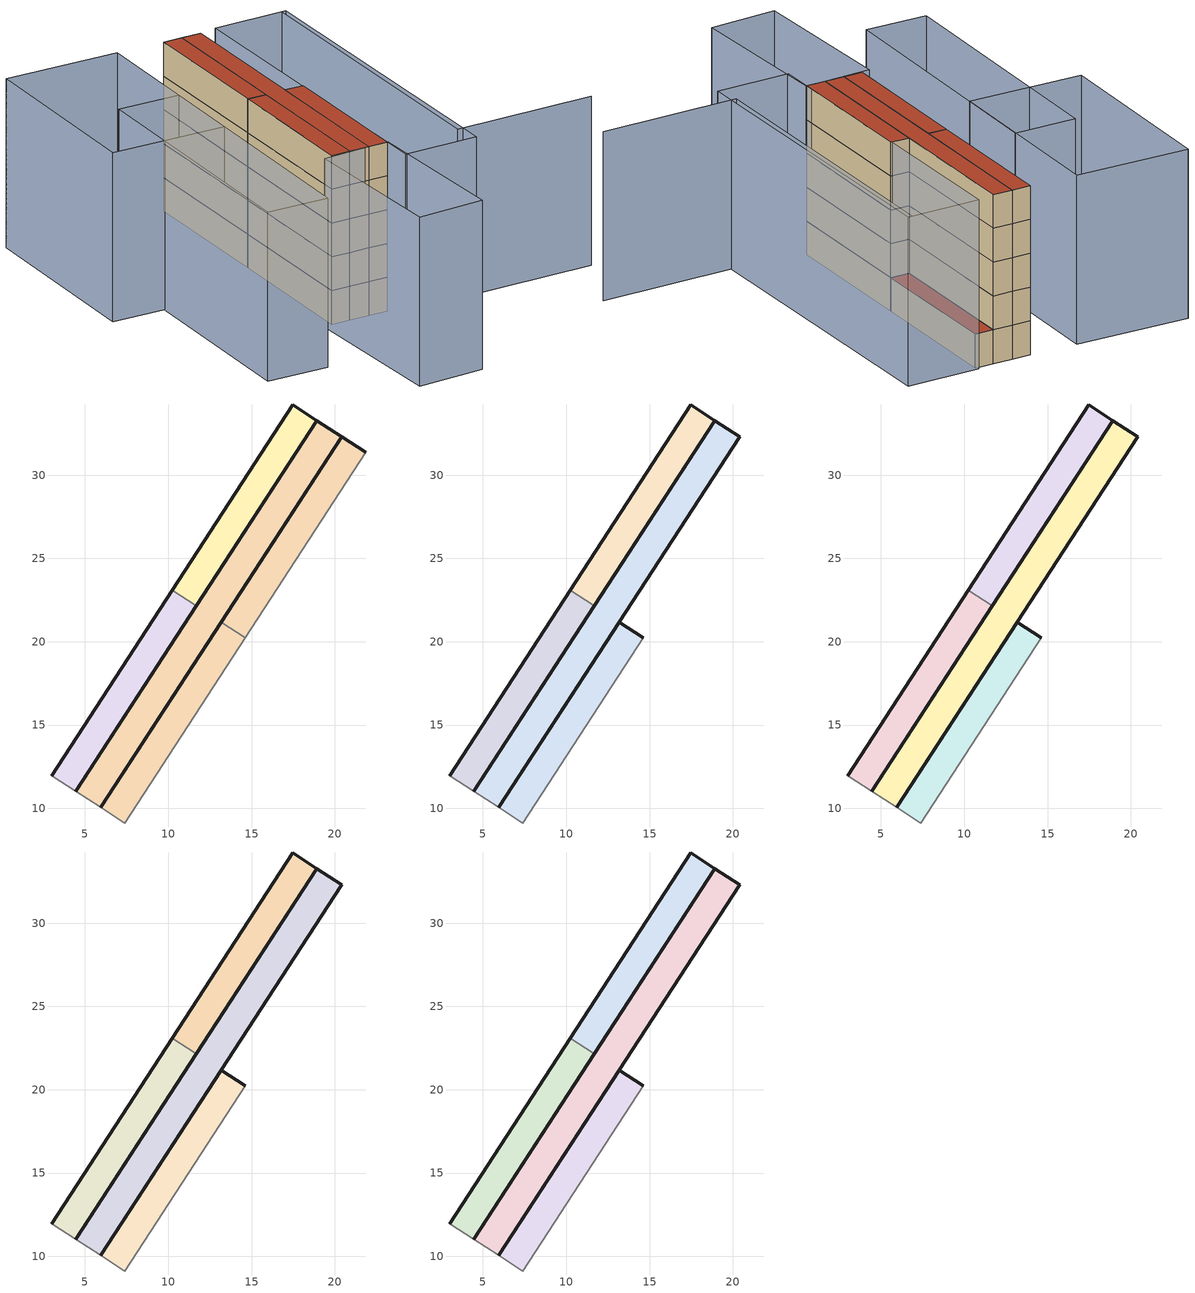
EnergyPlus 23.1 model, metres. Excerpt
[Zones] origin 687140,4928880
5864f9ee4661928c_F0_dwelling_0
 floor ground (EU_floor_Construction): 11.68,22.15 4.45,11.03 3.01,11.96 10.24,23.09 z0
 wall outside (EU_wall_Construction): 10.24,23.09 3.01,11.96 / 4.45,11.03 11.68,22.15 z0:3
 wall adiabatic (EU_wall_Construction): 3.01,11.96 4.45,11.03 z0:3
 wall to 5864f9ee4661928c_F0_dwelling_1 (EU_wall_Construction): 11.68,22.15 10.24,23.09 z0:3
5864f9ee4661928c_F0_dwelling_1
 floor ground (EU_floor_Construction): 18.91,33.28 11.68,22.15 10.24,23.09 17.47,34.21 z0
 wall outside (EU_wall_Construction): 11.68,22.15 18.91,33.28 17.47,34.21 10.24,23.09 z0:3
5864f9ee4661928c_F0_dwelling_2
 floor ground (EU_floor_Construction): 20.42,32.3 13.19,21.18 5.96,10.05 4.45,11.03 18.91,33.28 z0; 14.62,20.24 7.39,9.12 5.96,10.05 13.19,21.18 z0
 wall outside (EU_wall_Construction): 13.19,21.18 5.96,10.05 z0:3
 wall adiabatic (EU_wall_Construction): 5.96,10.05 7.39,9.12 14.62,20.24 z0:3
 wall to 5864f9ee4661928c_F0_dwelling_3 (EU_wall_Construction): 14.62,20.24 13.19,21.18 z0:3
5864f9ee4661928c_F0_dwelling_3
 floor ground (EU_floor_Construction): 20.42,32.3 13.19,21.18 5.96,10.05 4.45,11.03 18.91,33.28 z0; 21.85,31.37 14.62,20.24 13.19,21.18 20.42,32.3 z0
 wall outside (EU_wall_Construction): 21.85,31.37 20.42,32.3 13.19,21.18 z0:3
 wall adiabatic (EU_wall_Construction): 14.62,20.24 21.85,31.37 z0:3
 roof outside (EU_roof_Construction): 13.19,21.18 20.42,32.3 18.91,33.28 4.45,11.03 5.96,10.05 z3; 14.62,20.24 21.85,31.37 20.42,32.3 13.19,21.18 z3
5864f9ee4661928c_F0_circulation
 floor ground (EU_floor_Construction): 20.42,32.3 13.19,21.18 5.96,10.05 4.45,11.03 18.91,33.28 z0; 14.62,20.24 7.39,9.12 5.96,10.05 13.19,21.18 z0; 21.85,31.37 14.62,20.24 13.19,21.18 20.42,32.3 z0
 wall outside (EU_wall_Construction): 5.96,10.05 20.42,32.3 18.91,33.28 4.45,11.03 z0:3
 wall adiabatic (EU_wall_Construction): 4.45,11.03 5.96,10.05 z0:3
 roof outside (EU_floor_Construction): 14.62,20.24 21.85,31.37 20.42,32.3 13.19,21.18 z3
5864f9ee4661928c_F1_dwelling_0
 floor to 5864f9ee4661928c_F0_dwelling_0 (EU_floor_Construction): 11.68,22.15 4.45,11.03 3.01,11.96 10.24,23.09 z3
 wall outside (EU_wall_Construction): 10.24,23.09 3.01,11.96 / 4.45,11.03 11.68,22.15 z3:6
 wall adiabatic (EU_wall_Construction): 3.01,11.96 4.45,11.03 z3:6
 wall to 5864f9ee4661928c_F1_dwelling_1 (EU_wall_Construction): 11.68,22.15 10.24,23.09 z3:6
5864f9ee4661928c_F1_dwelling_1
 floor to 5864f9ee4661928c_F0_dwelling_1 (EU_floor_Construction): 18.91,33.28 11.68,22.15 10.24,23.09 17.47,34.21 z3
 wall outside (EU_wall_Construction): 11.68,22.15 18.91,33.28 17.47,34.21 10.24,23.09 z3:6
5864f9ee4661928c_F1_dwelling_2
 floor outside (EU_floor_Construction): 14.62,20.24 7.39,9.12 5.96,10.05 13.19,21.18 z3
 floor to 5864f9ee4661928c_F0_dwelling_2 (EU_floor_Construction): 20.42,32.3 13.19,21.18 5.96,10.05 4.45,11.03 18.91,33.28 z3
 wall outside (EU_wall_Construction): 14.62,20.24 13.19,21.18 5.96,10.05 z3:6
 wall adiabatic (EU_wall_Construction): 5.96,10.05 7.39,9.12 14.62,20.24 z3:6
5864f9ee4661928c_F1_circulation
 floor to 5864f9ee4661928c_F0_circulation (EU_floor_Construction): 20.42,32.3 13.19,21.18 5.96,10.05 4.45,11.03 18.91,33.28 z3; 14.62,20.24 7.39,9.12 5.96,10.05 13.19,21.18 z3
 wall outside (EU_wall_Construction): 5.96,10.05 20.42,32.3 18.91,33.28 4.45,11.03 z3:6
 wall adiabatic (EU_wall_Construction): 4.45,11.03 5.96,10.05 z3:6
5864f9ee4661928c_F2_dwelling_0
 floor to 5864f9ee4661928c_F1_dwelling_0 (EU_floor_Construction): 11.68,22.15 4.45,11.03 3.01,11.96 10.24,23.09 z6
 wall outside (EU_wall_Construction): 10.24,23.09 3.01,11.96 / 4.45,11.03 11.68,22.15 z6:9
 wall adiabatic (EU_wall_Construction): 3.01,11.96 4.45,11.03 z6:9
 wall to 5864f9ee4661928c_F2_dwelling_1 (EU_wall_Construction): 11.68,22.15 10.24,23.09 z6:9
5864f9ee4661928c_F2_dwelling_1
 floor to 5864f9ee4661928c_F1_dwelling_1 (EU_floor_Construction): 18.91,33.28 11.68,22.15 10.24,23.09 17.47,34.21 z6
 wall outside (EU_wall_Construction): 11.68,22.15 18.91,33.28 17.47,34.21 10.24,23.09 z6:9
5864f9ee4661928c_F2_dwelling_2
 floor outside (EU_floor_Construction): 14.62,20.24 7.39,9.12 5.96,10.05 13.19,21.18 z6; 20.42,32.3 13.19,21.18 5.96,10.05 4.45,11.03 18.91,33.28 z6
 wall outside (EU_wall_Construction): 14.62,20.24 13.19,21.18 5.96,10.05 z6:9
 wall adiabatic (EU_wall_Construction): 5.96,10.05 7.39,9.12 14.62,20.24 z6:9
5864f9ee4661928c_F2_circulation
 floor to 5864f9ee4661928c_F1_circulation (EU_floor_Construction): 20.42,32.3 13.19,21.18 5.96,10.05 4.45,11.03 18.91,33.28 z6; 14.62,20.24 7.39,9.12 5.96,10.05 13.19,21.18 z6
 wall outside (EU_wall_Construction): 5.96,10.05 20.42,32.3 18.91,33.28 4.45,11.03 z6:9
 wall adiabatic (EU_wall_Construction): 4.45,11.03 5.96,10.05 z6:9
5864f9ee4661928c_F3_dwelling_0
 floor to 5864f9ee4661928c_F2_dwelling_0 (EU_floor_Construction): 11.68,22.15 4.45,11.03 3.01,11.96 10.24,23.09 z9
 wall outside (EU_wall_Construction): 10.24,23.09 3.01,11.96 / 4.45,11.03 11.68,22.15 z9:12
 wall adiabatic (EU_wall_Construction): 3.01,11.96 4.45,11.03 z9:12
 wall to 5864f9ee4661928c_F3_dwelling_1 (EU_wall_Construction): 11.68,22.15 10.24,23.09 z9:12
5864f9ee4661928c_F3_dwelling_1
 floor to 5864f9ee4661928c_F2_dwelling_1 (EU_floor_Construction): 18.91,33.28 11.68,22.15 10.24,23.09 17.47,34.21 z9
 wall outside (EU_wall_Construction): 11.68,22.15 18.91,33.28 17.47,34.21 10.24,23.09 z9:12
5864f9ee4661928c_F3_dwelling_2
 floor outside (EU_floor_Construction): 14.62,20.24 7.39,9.12 5.96,10.05 13.19,21.18 z9; 20.42,32.3 13.19,21.18 5.96,10.05 4.45,11.03 18.91,33.28 z9
 wall outside (EU_wall_Construction): 14.62,20.24 13.19,21.18 5.96,10.05 z9:12
 wall adiabatic (EU_wall_Construction): 5.96,10.05 7.39,9.12 14.62,20.24 z9:12
5864f9ee4661928c_F3_circulation
 floor to 5864f9ee4661928c_F2_circulation (EU_floor_Construction): 20.42,32.3 13.19,21.18 5.96,10.05 4.45,11.03 18.91,33.28 z9; 14.62,20.24 7.39,9.12 5.96,10.05 13.19,21.18 z9
 wall outside (EU_wall_Construction): 5.96,10.05 20.42,32.3 18.91,33.28 4.45,11.03 z9:12
 wall adiabatic (EU_wall_Construction): 4.45,11.03 5.96,10.05 z9:12
5864f9ee4661928c_F4_dwelling_0
 floor to 5864f9ee4661928c_F3_dwelling_0 (EU_floor_Construction): 11.68,22.15 4.45,11.03 3.01,11.96 10.24,23.09 z12
 wall outside (EU_wall_Construction): 10.24,23.09 3.01,11.96 / 4.45,11.03 11.68,22.15 z12:15
 wall adiabatic (EU_wall_Construction): 3.01,11.96 4.45,11.03 z12:15
 wall to 5864f9ee4661928c_F4_dwelling_1 (EU_wall_Construction): 11.68,22.15 10.24,23.09 z12:15
 roof outside (EU_roof_Construction): 4.45,11.03 11.68,22.15 10.24,23.09 3.01,11.96 z15
5864f9ee4661928c_F4_dwelling_1
 floor to 5864f9ee4661928c_F3_dwelling_1 (EU_floor_Construction): 18.91,33.28 11.68,22.15 10.24,23.09 17.47,34.21 z12
 wall outside (EU_wall_Construction): 11.68,22.15 18.91,33.28 17.47,34.21 10.24,23.09 z12:15
 roof outside (EU_roof_Construction): 11.68,22.15 18.91,33.28 17.47,34.21 10.24,23.09 z15
5864f9ee4661928c_F4_dwelling_2
 floor outside (EU_floor_Construction): 14.62,20.24 7.39,9.12 5.96,10.05 13.19,21.18 z12; 20.42,32.3 13.19,21.18 5.96,10.05 4.45,11.03 18.91,33.28 z12
 wall outside (EU_wall_Construction): 14.62,20.24 13.19,21.18 5.96,10.05 z12:15
 wall adiabatic (EU_wall_Construction): 5.96,10.05 7.39,9.12 14.62,20.24 z12:15
 roof outside (EU_roof_Construction): 20.42,32.3 18.91,33.28 4.45,11.03 5.96,10.05 13.19,21.18 z15; 7.39,9.12 14.62,20.24 13.19,21.18 5.96,10.05 z15
5864f9ee4661928c_F4_circulation
 floor to 5864f9ee4661928c_F3_circulation (EU_floor_Construction): 20.42,32.3 13.19,21.18 5.96,10.05 4.45,11.03 18.91,33.28 z12; 14.62,20.24 7.39,9.12 5.96,10.05 13.19,21.18 z12
 wall outside (EU_wall_Construction): 5.96,10.05 20.42,32.3 18.91,33.28 4.45,11.03 z12:15
 wall adiabatic (EU_wall_Construction): 4.45,11.03 5.96,10.05 z12:15
 roof outside (EU_roof_Construction): 20.42,32.3 18.91,33.28 4.45,11.03 5.96,10.05 13.19,21.18 z15; 7.39,9.12 14.62,20.24 13.19,21.18 5.96,10.05 z15
shading: 22.92,-1.73 12.27,5.13 / 12.27,5.13 27.15,28.24 / 5.9,6.68 21.83,31.69 / 21.83,31.69 27.47,28.1 / 27.47,28.1 11.54,3.09 / 11.54,3.09 5.9,6.68 / 13.96,36.69 4.39,22.37 / 4.39,22.37 -4.32,28.19 / -4.32,28.19 5.25,42.51 / 5.25,42.51 13.96,36.69 / 7.44,9.1 0.26,-2.99 / 0.26,-2.99 -4.97,0.12 / -4.97,0.12 2.22,12.21 / 2.22,12.21 7.44,9.1 / 8.48,28.49 -4.84,8.53 / -4.84,8.53 -9.5,11.64 / -9.5,11.64 3.82,31.6 / 3.82,31.6 8.48,28.49 z0:15
[Building]
EU S2 Campaign: North Axis=0; Terrain=City; Solar Distribution=FullExterior
[Site:Location]
Bologna: Latitude=44.5; Longitude=11.25; Time Zone=1; Elevation=37
[SizingPeriod:WeatherFileDays]
AnnualSizingPeriod: Begin Month=1; Begin Day of Month=1; End Month=12; End Day of Month=31; Day of Week for Start Day=Monday; Use Weather File Daylight Saving Period=No; Use Weather File Rain and Snow Indicators=No
[MATERIAL]
EU_InternalMass_Material: Roughness=MediumRough; Thickness=0.1; Conductivity=1; Density=1800; Specific Heat=900; Thermal Absorptance=0.9; Solar Absorptance=0.7; Visible Absorptance=0.7
[MATERIAL:NOMASS] Roughness=MediumRough; Thermal Absorptance=0.9; Solar Absorptance=0.7; Visible Absorptance=0.7
Name | Thermal Resistance
EU_wall_NoMass | 0.905828
EU_roof_NoMass | 0.37593
EU_floor_NoMass | 0.67114
[CONSTRUCTION]
EU_wall_Construction: EU_wall_NoMass
EU_roof_Construction: EU_roof_NoMass
EU_floor_Construction: EU_floor_NoMass
EU_InternalMass_Construction: EU_InternalMass_Material
[ZONE] Type=1; Multiplier=1; Ceiling Height=autocalculate; Floor Area=autocalculate; Part of Total Floor Area=Yes
Name | Volume
5864f9ee4661928c_F0_dwelling_0; 5864f9ee4661928c_F1_dwelling_0; 5864f9ee4661928c_F2_dwelling_0; 5864f9ee4661928c_F3_dwelling_0; 5864f9ee4661928c_F4_dwelling_0 | 68.1475
5864f9ee4661928c_F0_dwelling_1; 5864f9ee4661928c_F1_dwelling_1; 5864f9ee4661928c_F2_dwelling_1; 5864f9ee4661928c_F3_dwelling_1; 5864f9ee4661928c_F4_dwelling_1 | 68.1489
5864f9ee4661928c_F0_dwelling_2; 5864f9ee4661928c_F1_circulation; 5864f9ee4661928c_F2_circulation; 5864f9ee4661928c_F3_circulation; 5864f9ee4661928c_F4_circulation | 211.445
5864f9ee4661928c_F1_dwelling_2; 5864f9ee4661928c_F2_dwelling_2; 5864f9ee4661928c_F3_dwelling_2; 5864f9ee4661928c_F4_dwelling_2; 5864f9ee4661928c_F0_dwelling_3 | 211.444
5864f9ee4661928c_F0_circulation | 279.605
[INTERNALMASS] Construction=EU_InternalMass_Construction
Name | Zone or ZoneList | Surface Area
5864f9ee4661928c_F0_dwelling_0_EU_InternalMass | 5864f9ee4661928c_F0_dwelling_0 | 22.7162
5864f9ee4661928c_F0_dwelling_1_EU_InternalMass | 5864f9ee4661928c_F0_dwelling_1 | 22.7162
5864f9ee4661928c_F0_dwelling_2_EU_InternalMass | 5864f9ee4661928c_F0_dwelling_2 | 22.7198
5864f9ee4661928c_F0_dwelling_3_EU_InternalMass | 5864f9ee4661928c_F0_dwelling_3 | 22.7198
5864f9ee4661928c_F1_dwelling_0_EU_InternalMass | 5864f9ee4661928c_F1_dwelling_0 | 22.7162
5864f9ee4661928c_F1_dwelling_1_EU_InternalMass | 5864f9ee4661928c_F1_dwelling_1 | 22.7162
5864f9ee4661928c_F1_dwelling_2_EU_InternalMass | 5864f9ee4661928c_F1_dwelling_2 | 45.4397
5864f9ee4661928c_F2_dwelling_0_EU_InternalMass | 5864f9ee4661928c_F2_dwelling_0 | 22.7162
5864f9ee4661928c_F2_dwelling_1_EU_InternalMass | 5864f9ee4661928c_F2_dwelling_1 | 22.7162
5864f9ee4661928c_F2_dwelling_2_EU_InternalMass | 5864f9ee4661928c_F2_dwelling_2 | 45.4397
5864f9ee4661928c_F3_dwelling_0_EU_InternalMass | 5864f9ee4661928c_F3_dwelling_0 | 22.7162
5864f9ee4661928c_F3_dwelling_1_EU_InternalMass | 5864f9ee4661928c_F3_dwelling_1 | 22.7162
5864f9ee4661928c_F3_dwelling_2_EU_InternalMass | 5864f9ee4661928c_F3_dwelling_2 | 45.4397
5864f9ee4661928c_F4_dwelling_0_EU_InternalMass | 5864f9ee4661928c_F4_dwelling_0 | 22.7162
5864f9ee4661928c_F4_dwelling_1_EU_InternalMass | 5864f9ee4661928c_F4_dwelling_1 | 22.7162
5864f9ee4661928c_F4_dwelling_2_EU_InternalMass | 5864f9ee4661928c_F4_dwelling_2 | 45.4397
[OTHEREQUIPMENT] Fuel Type=Electricity; Design Level Calculation Method=Watts/Area; Power per Zone Floor Area=1; Fraction Latent=0; Fraction Radiant=0; Fraction Lost=0; Carbon Dioxide Generation Rate=0; EndUse Subcategory=EU_Step8_InternalGains
Name | Zone or ZoneList or Space or SpaceList | Schedule
EU_Step8_InternalGain_5864f9ee4661928c_F0_dwelling_0_f000 | 5864f9ee4661928c_F0_dwelling_0 | EU_Step8_GainSchedule_5864f9ee4661928c_F0_dwelling_0_f000
EU_Step8_InternalGain_5864f9ee4661928c_F0_dwelling_1_f000 | 5864f9ee4661928c_F0_dwelling_1 | EU_Step8_GainSchedule_5864f9ee4661928c_F0_dwelling_1_f000
EU_Step8_InternalGain_5864f9ee4661928c_F0_dwelling_2_f000 | 5864f9ee4661928c_F0_dwelling_2 | EU_Step8_GainSchedule_5864f9ee4661928c_F0_dwelling_2_f000
EU_Step8_InternalGain_5864f9ee4661928c_F0_dwelling_3_f000 | 5864f9ee4661928c_F0_dwelling_3 | EU_Step8_GainSchedule_5864f9ee4661928c_F0_dwelling_3_f000
EU_Step8_InternalGain_5864f9ee4661928c_F1_dwelling_0_f000 | 5864f9ee4661928c_F1_dwelling_0 | EU_Step8_GainSchedule_5864f9ee4661928c_F1_dwelling_0_f000
EU_Step8_InternalGain_5864f9ee4661928c_F1_dwelling_1_f000 | 5864f9ee4661928c_F1_dwelling_1 | EU_Step8_GainSchedule_5864f9ee4661928c_F1_dwelling_1_f000
EU_Step8_InternalGain_5864f9ee4661928c_F1_dwelling_2_f000 | 5864f9ee4661928c_F1_dwelling_2 | EU_Step8_GainSchedule_5864f9ee4661928c_F1_dwelling_2_f000
EU_Step8_InternalGain_5864f9ee4661928c_F2_dwelling_0_f000 | 5864f9ee4661928c_F2_dwelling_0 | EU_Step8_GainSchedule_5864f9ee4661928c_F2_dwelling_0_f000
EU_Step8_InternalGain_5864f9ee4661928c_F2_dwelling_1_f000 | 5864f9ee4661928c_F2_dwelling_1 | EU_Step8_GainSchedule_5864f9ee4661928c_F2_dwelling_1_f000
EU_Step8_InternalGain_5864f9ee4661928c_F2_dwelling_2_f000 | 5864f9ee4661928c_F2_dwelling_2 | EU_Step8_GainSchedule_5864f9ee4661928c_F2_dwelling_2_f000
EU_Step8_InternalGain_5864f9ee4661928c_F3_dwelling_0_f000 | 5864f9ee4661928c_F3_dwelling_0 | EU_Step8_GainSchedule_5864f9ee4661928c_F3_dwelling_0_f000
EU_Step8_InternalGain_5864f9ee4661928c_F3_dwelling_1_f000 | 5864f9ee4661928c_F3_dwelling_1 | EU_Step8_GainSchedule_5864f9ee4661928c_F3_dwelling_1_f000
EU_Step8_InternalGain_5864f9ee4661928c_F3_dwelling_2_f000 | 5864f9ee4661928c_F3_dwelling_2 | EU_Step8_GainSchedule_5864f9ee4661928c_F3_dwelling_2_f000
EU_Step8_InternalGain_5864f9ee4661928c_F4_dwelling_0_f000 | 5864f9ee4661928c_F4_dwelling_0 | EU_Step8_GainSchedule_5864f9ee4661928c_F4_dwelling_0_f000
EU_Step8_InternalGain_5864f9ee4661928c_F4_dwelling_1_f000 | 5864f9ee4661928c_F4_dwelling_1 | EU_Step8_GainSchedule_5864f9ee4661928c_F4_dwelling_1_f000
EU_Step8_InternalGain_5864f9ee4661928c_F4_dwelling_2_f000 | 5864f9ee4661928c_F4_dwelling_2 | EU_Step8_GainSchedule_5864f9ee4661928c_F4_dwelling_2_f000
[ZONEINFILTRATION:DESIGNFLOWRATE] Schedule=EU_AlwaysOn; Design Flow Rate Calculation Method=Flow/Area; Flow Rate per Floor Area=0.0005; Constant Term Coefficient=1; Temperature Term Coefficient=0; Velocity Term Coefficient=0; Velocity Squared Term Coefficient=0
Name | Zone or ZoneList or Space or SpaceList
EU_Circulation_Infiltration_5864f9ee4661928c_F0_circulation | 5864f9ee4661928c_F0_circulation
EU_Circulation_Infiltration_5864f9ee4661928c_F1_circulation | 5864f9ee4661928c_F1_circulation
EU_Circulation_Infiltration_5864f9ee4661928c_F2_circulation | 5864f9ee4661928c_F2_circulation
EU_Circulation_Infiltration_5864f9ee4661928c_F3_circulation | 5864f9ee4661928c_F3_circulation
EU_Circulation_Infiltration_5864f9ee4661928c_F4_circulation | 5864f9ee4661928c_F4_circulation
[ZONEVENTILATION:DESIGNFLOWRATE] Schedule=EU_AlwaysOn; Design Flow Rate Calculation Method=AirChanges/Hour; Air Changes per Hour=0.73129; Ventilation Type=Natural; Fan Pressure Rise=0; Fan Total Efficiency=1; Constant Term Coefficient=1; Temperature Term Coefficient=0; Velocity Term Coefficient=0; Velocity Squared Term Coefficient=0; Minimum Indoor Temperature=-100; Maximum Indoor Temperature=100; Delta Temperature=-100; Minimum Outdoor Temperature=-100; Maximum Outdoor Temperature=100; Maximum Wind Speed=40
Name | Zone or ZoneList or Space or SpaceList
EU_ConstantAir_5864f9ee4661928c_F0_dwelling_0 | 5864f9ee4661928c_F0_dwelling_0
EU_ConstantAir_5864f9ee4661928c_F0_dwelling_1 | 5864f9ee4661928c_F0_dwelling_1
EU_ConstantAir_5864f9ee4661928c_F0_dwelling_2 | 5864f9ee4661928c_F0_dwelling_2
EU_ConstantAir_5864f9ee4661928c_F0_dwelling_3 | 5864f9ee4661928c_F0_dwelling_3
EU_ConstantAir_5864f9ee4661928c_F1_dwelling_0 | 5864f9ee4661928c_F1_dwelling_0
EU_ConstantAir_5864f9ee4661928c_F1_dwelling_1 | 5864f9ee4661928c_F1_dwelling_1
EU_ConstantAir_5864f9ee4661928c_F1_dwelling_2 | 5864f9ee4661928c_F1_dwelling_2
EU_ConstantAir_5864f9ee4661928c_F2_dwelling_0 | 5864f9ee4661928c_F2_dwelling_0
EU_ConstantAir_5864f9ee4661928c_F2_dwelling_1 | 5864f9ee4661928c_F2_dwelling_1
EU_ConstantAir_5864f9ee4661928c_F2_dwelling_2 | 5864f9ee4661928c_F2_dwelling_2
EU_ConstantAir_5864f9ee4661928c_F3_dwelling_0 | 5864f9ee4661928c_F3_dwelling_0
EU_ConstantAir_5864f9ee4661928c_F3_dwelling_1 | 5864f9ee4661928c_F3_dwelling_1
EU_ConstantAir_5864f9ee4661928c_F3_dwelling_2 | 5864f9ee4661928c_F3_dwelling_2
EU_ConstantAir_5864f9ee4661928c_F4_dwelling_0 | 5864f9ee4661928c_F4_dwelling_0
EU_ConstantAir_5864f9ee4661928c_F4_dwelling_1 | 5864f9ee4661928c_F4_dwelling_1
EU_ConstantAir_5864f9ee4661928c_F4_dwelling_2 | 5864f9ee4661928c_F4_dwelling_2
[HVACTEMPLATE:THERMOSTAT] Constant Heating Setpoint=20; Constant Cooling Setpoint=50
EU_HeatOnly_5864f9ee4661928c_F0_dwelling_0; EU_HeatOnly_5864f9ee4661928c_F0_dwelling_1; EU_HeatOnly_5864f9ee4661928c_F0_dwelling_2; EU_HeatOnly_5864f9ee4661928c_F0_dwelling_3; EU_HeatOnly_5864f9ee4661928c_F1_dwelling_0; EU_HeatOnly_5864f9ee4661928c_F1_dwelling_1; EU_HeatOnly_5864f9ee4661928c_F1_dwelling_2; EU_HeatOnly_5864f9ee4661928c_F2_dwelling_0; EU_HeatOnly_5864f9ee4661928c_F2_dwelling_1; EU_HeatOnly_5864f9ee4661928c_F2_dwelling_2; EU_HeatOnly_5864f9ee4661928c_F3_dwelling_0; EU_HeatOnly_5864f9ee4661928c_F3_dwelling_1; EU_HeatOnly_5864f9ee4661928c_F3_dwelling_2; EU_HeatOnly_5864f9ee4661928c_F4_dwelling_0; EU_HeatOnly_5864f9ee4661928c_F4_dwelling_1; EU_HeatOnly_5864f9ee4661928c_F4_dwelling_2
[HVACTEMPLATE:ZONE:IDEALLOADSAIRSYSTEM] System Availability Schedule=EU_AlwaysOn; Maximum Heating Supply Air Temperature=50; Minimum Cooling Supply Air Temperature=13; Maximum Heating Supply Air Humidity Ratio=0.0156; Minimum Cooling Supply Air Humidity Ratio=0.0077; Heating Limit=NoLimit; Cooling Limit=NoLimit; Heating Availability Schedule=EU_AlwaysOn; Cooling Availability Schedule=EU_CoolingOff; Dehumidification Control Type=ConstantSensibleHeatRatio; Cooling Sensible Heat Ratio=0.7; Dehumidification Setpoint=60; Humidification Control Type=None; Humidification Setpoint=30; Outdoor Air Method=None; Outdoor Air Flow Rate per Person=0.00944; Outdoor Air Flow Rate per Zone Floor Area=0; Outdoor Air Flow Rate per Zone=0; Demand Controlled Ventilation Type=None; Outdoor Air Economizer Type=NoEconomizer; Heat Recovery Type=None; Sensible Heat Recovery Effectiveness=0.7; Latent Heat Recovery Effectiveness=0.65
Name | Template Thermostat
5864f9ee4661928c_F0_dwelling_0 | EU_HeatOnly_5864f9ee4661928c_F0_dwelling_0
5864f9ee4661928c_F0_dwelling_1 | EU_HeatOnly_5864f9ee4661928c_F0_dwelling_1
5864f9ee4661928c_F0_dwelling_2 | EU_HeatOnly_5864f9ee4661928c_F0_dwelling_2
5864f9ee4661928c_F0_dwelling_3 | EU_HeatOnly_5864f9ee4661928c_F0_dwelling_3
5864f9ee4661928c_F1_dwelling_0 | EU_HeatOnly_5864f9ee4661928c_F1_dwelling_0
5864f9ee4661928c_F1_dwelling_1 | EU_HeatOnly_5864f9ee4661928c_F1_dwelling_1
5864f9ee4661928c_F1_dwelling_2 | EU_HeatOnly_5864f9ee4661928c_F1_dwelling_2
5864f9ee4661928c_F2_dwelling_0 | EU_HeatOnly_5864f9ee4661928c_F2_dwelling_0
5864f9ee4661928c_F2_dwelling_1 | EU_HeatOnly_5864f9ee4661928c_F2_dwelling_1
5864f9ee4661928c_F2_dwelling_2 | EU_HeatOnly_5864f9ee4661928c_F2_dwelling_2
5864f9ee4661928c_F3_dwelling_0 | EU_HeatOnly_5864f9ee4661928c_F3_dwelling_0
5864f9ee4661928c_F3_dwelling_1 | EU_HeatOnly_5864f9ee4661928c_F3_dwelling_1
5864f9ee4661928c_F3_dwelling_2 | EU_HeatOnly_5864f9ee4661928c_F3_dwelling_2
5864f9ee4661928c_F4_dwelling_0 | EU_HeatOnly_5864f9ee4661928c_F4_dwelling_0
5864f9ee4661928c_F4_dwelling_1 | EU_HeatOnly_5864f9ee4661928c_F4_dwelling_1
5864f9ee4661928c_F4_dwelling_2 | EU_HeatOnly_5864f9ee4661928c_F4_dwelling_2
[SIZING:ZONE] Zone Cooling Design Supply Air Temperature Input Method=SupplyAirTemperature; Zone Cooling Design Supply Air Temperature=13; Zone Heating Design Supply Air Temperature Input Method=SupplyAirTemperature; Zone Heating Design Supply Air Temperature=50; Zone Cooling Design Supply Air Humidity Ratio=0.008; Zone Heating Design Supply Air Humidity Ratio=0.008; Cooling Design Air Flow Method=DesignDay; Cooling Design Air Flow Rate=0; Cooling Minimum Air Flow per Zone Floor Area=0.000762; Cooling Minimum Air Flow=0; Cooling Minimum Air Flow Fraction=0.2; Heating Design Air Flow Method=DesignDay; Heating Design Air Flow Rate=0; Heating Maximum Air Flow per Zone Floor Area=0.002032; Heating Maximum Air Flow=0.141576; Heating Maximum Air Flow Fraction=0.3; Account for Dedicated Outdoor Air System=No; Dedicated Outdoor Air System Control Strategy=NeutralSupplyAir; Dedicated Outdoor Air Low Setpoint Temperature for Design=autosize; Dedicated Outdoor Air High Setpoint Temperature for Design=autosize; Zone Load Sizing Method=Sensible Load Only No Latent Load; Zone Latent Cooling Design Supply Air Humidity Ratio Input Method=HumidityRatioDifference; Zone Cooling Design Supply Air Humidity Ratio Difference=0.005; Zone Latent Heating Design Supply Air Humidity Ratio Input Method=HumidityRatioDifference; Zone Humidification Design Supply Air Humidity Ratio Difference=0.005
5864f9ee4661928c_F0_dwelling_0; 5864f9ee4661928c_F0_dwelling_1; 5864f9ee4661928c_F0_dwelling_2; 5864f9ee4661928c_F0_dwelling_3; 5864f9ee4661928c_F1_dwelling_0; 5864f9ee4661928c_F1_dwelling_1; 5864f9ee4661928c_F1_dwelling_2; 5864f9ee4661928c_F2_dwelling_0; 5864f9ee4661928c_F2_dwelling_1; 5864f9ee4661928c_F2_dwelling_2; 5864f9ee4661928c_F3_dwelling_0; 5864f9ee4661928c_F3_dwelling_1; 5864f9ee4661928c_F3_dwelling_2; 5864f9ee4661928c_F4_dwelling_0; 5864f9ee4661928c_F4_dwelling_1; 5864f9ee4661928c_F4_dwelling_2
[SCHEDULE:CONSTANT]
Name | Hourly Value
EU_AlwaysOn | 1
EU_CoolingOff | 0
[SCHEDULE:FILE] Column Number=1; Rows to Skip at Top=0; Number of Hours of Data=8760; Column Separator=Comma; Interpolate to Timestep=No; Minutes per Item=60; Adjust Schedule for Daylight Savings=Yes
Name | File
EU_Step8_GainSchedule_5864f9ee4661928c_F0_dwelling_0_f000 | ../../schedules/5864f9ee4661928c/5864f9ee4661928c_F0_dwelling_0_f000_gain.csv
EU_Step8_GainSchedule_5864f9ee4661928c_F0_dwelling_1_f000 | ../../schedules/5864f9ee4661928c/5864f9ee4661928c_F0_dwelling_1_f000_gain.csv
EU_Step8_GainSchedule_5864f9ee4661928c_F0_dwelling_2_f000 | ../../schedules/5864f9ee4661928c/5864f9ee4661928c_F0_dwelling_2_f000_gain.csv
EU_Step8_GainSchedule_5864f9ee4661928c_F0_dwelling_3_f000 | ../../schedules/5864f9ee4661928c/5864f9ee4661928c_F0_dwelling_3_f000_gain.csv
EU_Step8_GainSchedule_5864f9ee4661928c_F1_dwelling_0_f000 | ../../schedules/5864f9ee4661928c/5864f9ee4661928c_F1_dwelling_0_f000_gain.csv
EU_Step8_GainSchedule_5864f9ee4661928c_F1_dwelling_1_f000 | ../../schedules/5864f9ee4661928c/5864f9ee4661928c_F1_dwelling_1_f000_gain.csv
EU_Step8_GainSchedule_5864f9ee4661928c_F1_dwelling_2_f000 | ../../schedules/5864f9ee4661928c/5864f9ee4661928c_F1_dwelling_2_f000_gain.csv
EU_Step8_GainSchedule_5864f9ee4661928c_F2_dwelling_0_f000 | ../../schedules/5864f9ee4661928c/5864f9ee4661928c_F2_dwelling_0_f000_gain.csv
EU_Step8_GainSchedule_5864f9ee4661928c_F2_dwelling_1_f000 | ../../schedules/5864f9ee4661928c/5864f9ee4661928c_F2_dwelling_1_f000_gain.csv
EU_Step8_GainSchedule_5864f9ee4661928c_F2_dwelling_2_f000 | ../../schedules/5864f9ee4661928c/5864f9ee4661928c_F2_dwelling_2_f000_gain.csv
EU_Step8_GainSchedule_5864f9ee4661928c_F3_dwelling_0_f000 | ../../schedules/5864f9ee4661928c/5864f9ee4661928c_F3_dwelling_0_f000_gain.csv
EU_Step8_GainSchedule_5864f9ee4661928c_F3_dwelling_1_f000 | ../../schedules/5864f9ee4661928c/5864f9ee4661928c_F3_dwelling_1_f000_gain.csv
EU_Step8_GainSchedule_5864f9ee4661928c_F3_dwelling_2_f000 | ../../schedules/5864f9ee4661928c/5864f9ee4661928c_F3_dwelling_2_f000_gain.csv
EU_Step8_GainSchedule_5864f9ee4661928c_F4_dwelling_0_f000 | ../../schedules/5864f9ee4661928c/5864f9ee4661928c_F4_dwelling_0_f000_gain.csv
EU_Step8_GainSchedule_5864f9ee4661928c_F4_dwelling_1_f000 | ../../schedules/5864f9ee4661928c/5864f9ee4661928c_F4_dwelling_1_f000_gain.csv
EU_Step8_GainSchedule_5864f9ee4661928c_F4_dwelling_2_f000 | ../../schedules/5864f9ee4661928c/5864f9ee4661928c_F4_dwelling_2_f000_gain.csv
